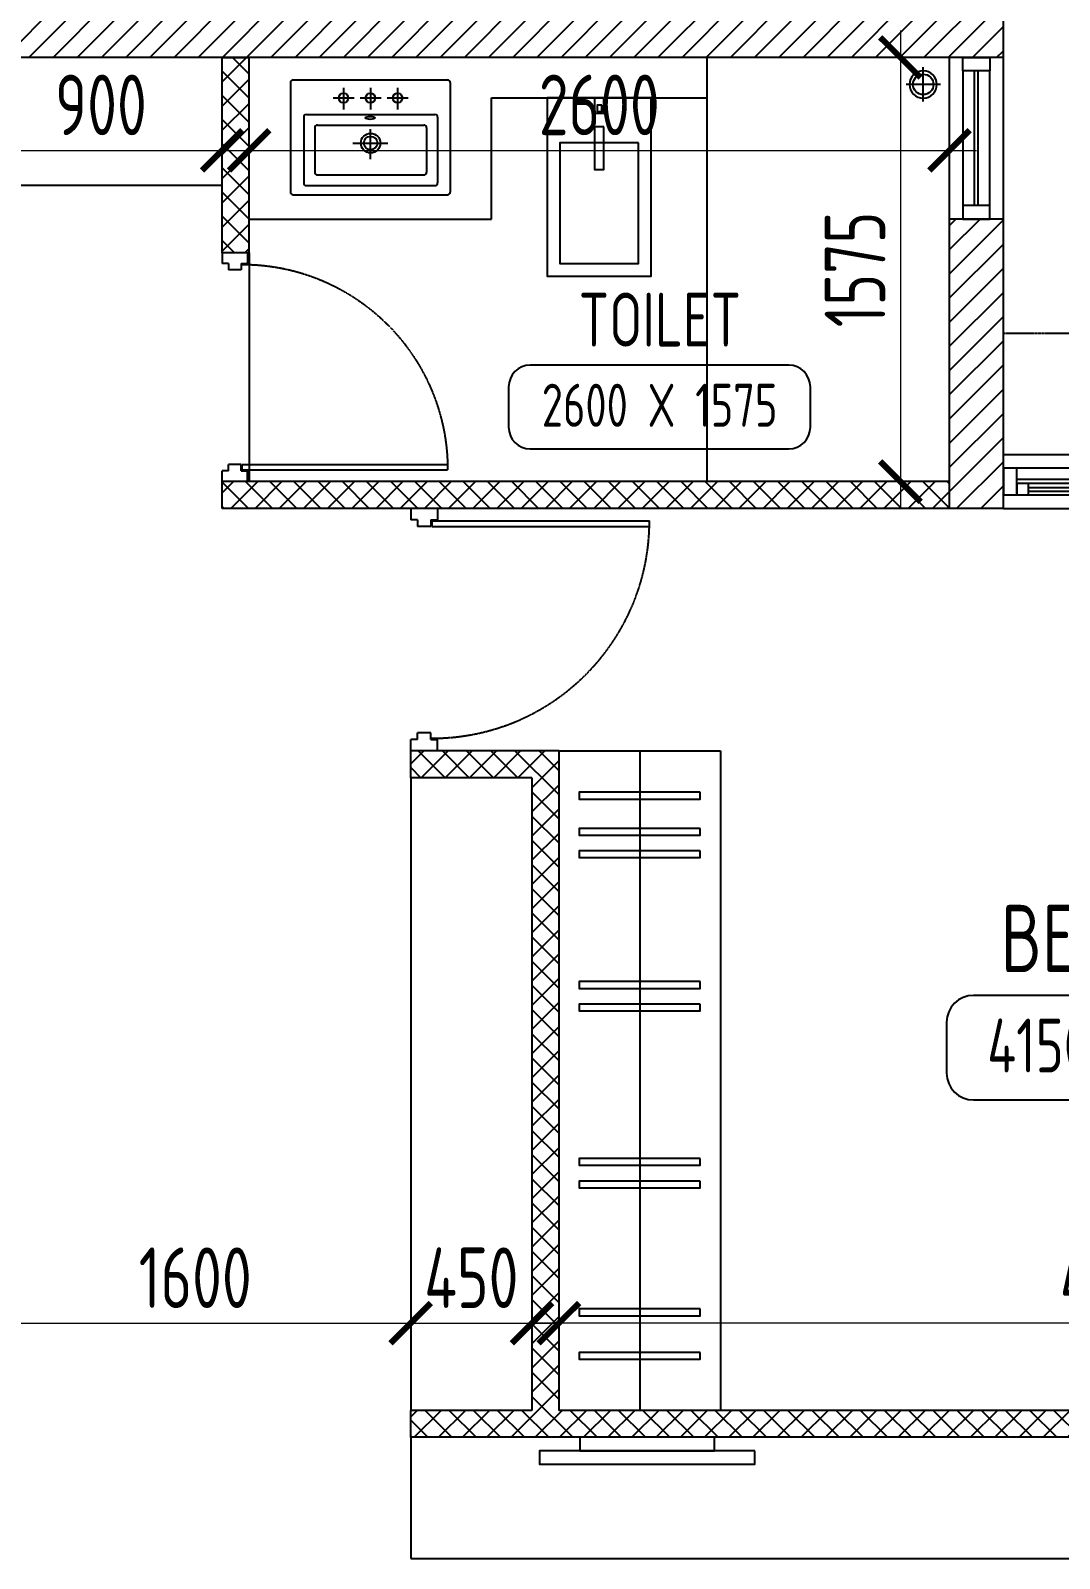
# Model space of a CAD drawing. Header units: millimetres. Extents: x -92307 to 258096, y -47434 to 112633.
# Drawn here: x 63014 to 66834, y 6350 to 12025 of the extents above; entities that cross this region are included whole.
import ezdxf
from ezdxf.enums import TextEntityAlignment as Align

# ---------------------------------------------------------------- set-up
doc = ezdxf.new("R2010")
doc.units = ezdxf.units.MM
doc.header["$LTSCALE"] = 10
doc.header["$PDMODE"] = 35
doc.header["$PDSIZE"] = 500
doc.linetypes.add('DASHED', pattern=[19.05, 12.7, -6.35])
doc.linetypes.add('HIDDEN', pattern=[9.525, 6.35, -3.175])
for name, color, linetype in [('07--DIM-1', 1, 'Continuous'), ('A--BLOCKWALL-1', 9, 'Continuous'), ('A--BLOCKWALL-2', 2, 'Continuous'), ('A--BLOCKWALL-3', 3, 'Continuous'), ('A--BLOCKWALL-HATCH', 8, 'Continuous'), ('A--CONCRETE-HID', 9, 'HIDDEN'), ('A--DOWN', 34, 'Continuous'), ('A--FURNITURE-0', 253, 'Continuous'), ('A--FURNITURE-1', 9, 'Continuous'), ('A--GLAZING-0', 181, 'Continuous'), ('A--HATCH-1', 8, 'Continuous'), ('A--SANITARY-0', 253, 'Continuous'), ('A--SPACENUMBER', 2, 'Continuous'), ('A--SPACENUMBER-1', 8, 'Continuous'), ('A--SPACEREF', 3, 'Continuous'), ('A--TILING-1', 8, 'Continuous')]:
    doc.layers.add(name, color=color, linetype=linetype)
doc.styles.add('ISO', font='isocp2.shx', dxfattribs={"width": 0.8})
doc.dimstyles.new('A-DIM-100', dxfattribs={"dimscale": 100, "dimtxt": 2.25, "dimasz": 1.5, "dimexe": 1, "dimexo": 0.5, "dimgap": 0, "dimtad": 0, "dimdec": 0, "dimzin": 12, "dimdsep": 46, "dimtxsty": 'ISO', "dimblk": 'ARCHTICK', "dimcen": 1, "dimdle": 1, "dimclrd": 8, "dimclre": 8, "dimclrt": 256, "dimadec": 0, "dimazin": 3, "dimtfac": 1, "dimtdec": 0, "dimtmove": 1, "dimatfit": 2, "dimfxl": 1, "dimtvp": 0.75, "dimtolj": 1, "dimtzin": 12, "dimlwd": 18, "dimlwe": 18, "dimarcsym": 0})
pattern_1 = [(45, (72725.64, 0), (-44.90128, 44.90128), [])]
pattern_2 = [(45, (72725.64, 0), (-44.90128, 44.90128), []), (135, (72725.64, 0), (-44.90128, -44.90128), [])]

# ---------------------------------------------------------------- blocks, each defined once
blk = doc.blocks.new('SPACE')
at = {"layer": 'A--SPACENUMBER-1'}
blk.add_lwpolyline([(-600, 0), (600, 0, 0.41421356), (700, 100), (700, 288.5, 0.41421356), (600, 388.5), (-600, 388.5, 0.41421356), (-700, 288.5), (-700, 100, 0.41421356), (-600, 0, -0.05251446)], format="xyb", dxfattribs=at)
at = {"layer": 'A--SPACENUMBER', "style": 'ISO', "width": 0.8, "flags": 4}
blk.add_attdef('01', text='', height=250, dxfattribs=at).set_placement((0.455, 202.41), align=Align.MIDDLE)
at = {"layer": 'A--SPACEREF', "style": 'ISO', "width": 0.8, "flags": 4}
blk.add_attdef('S', text='', height=300, dxfattribs=at).set_placement((1.35, 474.975), align=Align.CENTER)
blk = doc.blocks.new('A$C542B73FF')
at = {"layer": 'A--FURNITURE-0'}
for points in [[(-400, 50), (400, 50), (400, 100), (-400, 100)], [(-250, 0), (250, 0), (250, 50), (-250, 50)]]:
    blk.add_lwpolyline(points, close=True, dxfattribs=at)
blk = doc.blocks.new('A$C1CBF2325')
at = {"layer": 'A--DOWN'}
for p, q in [((100, 0), (0, 0)), ((0, 0), (0, -42)), ((100, 0), (100, -42)), ((25, -42), (0, -42)), ((25, -42), (25, -67)), ((75, -42), (75, -67)), ((75, -42), (100, -42)), ((78.8, -46.2), (78.8, -67)), ((78.8, -46.2), (886, -46.2)), ((886, -67), (886, -46.2)), ((75, -67), (25, -67)), ((78.8, -67), (886, -67)), ((75, -833), (25, -833)), ((25, -858), (25, -833)), ((75, -858), (75, -833)), ((25, -858), (0, -858)), ((0, -900), (0, -858)), ((100, -900), (0, -900)), ((75, -858), (100, -858)), ((100, -900), (100, -858))]:
    blk.add_line(p, q, dxfattribs=at)
at = {"layer": 'A--DOWN', "color": 8, "linetype": 'DASHED', "ltscale": 0.005}
blk.add_arc((78.8, -46.2), 807.5, 269.7319, 358.5291, dxfattribs=at)
blk = doc.blocks.new('A$C68464E93')
at = {"layer": 'A--BLOCKWALL-1'}
for p, q in [((600, 200), (0, 200)), ((600, 0), (0, 0))]:
    blk.add_line(p, q, dxfattribs=at)
at = {"layer": 'A--DOWN'}
for p, q in [((50, 150), (550, 150)), ((550, 50), (50, 50))]:
    blk.add_line(p, q, dxfattribs=at)
for points in [[(50, 50), (50, 150), (0, 150), (0, 50), (50, 50)], [(550, 50), (550, 150), (600, 150), (600, 50), (550, 50)]]:
    blk.add_lwpolyline(points, dxfattribs=at)
at = {"layer": 'A--GLAZING-0'}
for p, q in [((550, 107), (50, 107)), ((550, 93), (50, 93))]:
    blk.add_line(p, q, dxfattribs=at)
blk = doc.blocks.new('A$C613641B0')
at = {"layer": 'A--BLOCKWALL-1'}
for p, q in [((0, 0), (-1800, 0)), ((0, -200), (-1800, -200))]:
    blk.add_line(p, q, dxfattribs=at)
at = {"layer": 'A--DOWN'}
for p, q in [((-50, -50), (-1750, -50)), ((-1750, -92.7), (-93, -92.7)), ((-1750, -107.3), (-50, -107.3)), ((-1750, -150), (-50, -150))]:
    blk.add_line(p, q, dxfattribs=at)
for points in [[(-1750, -50), (-1750, -150), (-1800, -150), (-1800, -50)], [(-934, -50), (-934, -92.7), (-891, -92.7), (-891, -50)], [(-93, -50), (-93, -92.7), (-50, -92.7), (-50, -50)], [(-50, -50), (-50, -150), (0, -150), (0, -50)], [(-1750, -107.3), (-1750, -150), (-1707, -150), (-1707, -107.3)], [(-934, -107.3), (-934, -150), (-891, -150), (-891, -107.3)]]:
    blk.add_lwpolyline(points, close=True, dxfattribs=at)
at = {"layer": 'A--GLAZING-0'}
for p, q in [((-93, -64.4), (-891, -64.4)), ((-93, -78.4), (-891, -78.4)), ((-934, -121.6), (-1707, -121.6)), ((-934, -135.6), (-1707, -135.6))]:
    blk.add_line(p, q, dxfattribs=at)
blk = doc.blocks.new('A$C76363F86-flat-10')
at = {"layer": 'A--SANITARY-0'}
for points in [[(0, -0.1932), (0, 0.1932), (-0.6627, 0.1932), (-0.6627, -0.1932)], [(-0.1667, -0.1461), (-0.1667, 0.1461), (-0.6157, 0.1461), (-0.6157, -0.1461)], [(-0.108, -0.0173), (-0.108, 0.0173), (-0.2664, 0.0173), (-0.2664, -0.0173)], [(0, -0.0173), (0, 0.0173), (-0.0567, 0.0173), (-0.0567, -0.0173)], [(-0.0269, -0.0093), (-0.0269, 0.0081), (-0.0504, 0.0081), (-0.0504, -0.0093)]]:
    blk.add_lwpolyline(points, close=True, dxfattribs=at)
blk = doc.blocks.new('A$C302618AE')
at = {"layer": 'A--SANITARY-0'}
for p, q in [((-286.6, 0), (286.6, 0)), ((-296.6, -10), (-296.6, -416.5)), ((-99.5, -30), (-99.5, -110.2)), ((0.5, -30), (0.5, -110.2)), ((101.1, -30), (101.1, -110.2)), ((296.6, -10), (296.6, -416.5)), ((-60.1, -67.5), (-138, -67.5)), ((40, -67.5), (-37.9, -67.5)), ((140.5, -67.5), (62.6, -67.5)), ((-247.4, -138.5), (-247.4, -382.6)), ((-237.4, -128.5), (240, -128.5)), ((-196.4, -167.7), (198.9, -167.7)), ((250, -138.5), (250, -382.6)), ((-206.4, -177.7), (-206.4, -343.3)), ((-0.1, -182.6), (-0.1, -294.6)), ((208.9, -177.7), (208.9, -343.3)), ((65.1, -236), (-64.9, -236)), ((-237.4, -392.6), (240, -392.6)), ((-196.4, -353.3), (198.9, -353.3)), ((-286.6, -426.5), (286.6, -426.5))]:
    blk.add_line(p, q, dxfattribs=at)
for centre, radius in [((-99.5, -67.5), 17.8), ((0.5, -67.5), 17.8), ((101.1, -67.5), 17.8), ((1.1, -234.9), 36.3), ((1.1, -234.7), 25)]:
    blk.add_circle(centre, radius, dxfattribs=at)
for centre, start, end in [((-286.6, -10), 90, 180), ((286.6, -10), 0, 90), ((-237.4, -138.5), 90, 180), ((-196.4, -177.7), 90, 180), ((198.9, -177.7), 0, 90), ((240, -138.5), 0, 90), ((-237.4, -382.6), 180, 270), ((-196.4, -343.3), 180, 270), ((198.9, -343.3), 270, 0), ((240, -382.6), 270, 0), ((-286.6, -416.5), 180, 270), ((286.6, -416.5), 270, 0)]:
    blk.add_arc(centre, 10, start, end, dxfattribs=at)
blk.add_ellipse((-0.1, -141.1), major_axis=(17.6, 0), ratio=0.318204, dxfattribs=at)
blk = doc.blocks.new('A$C704305AF')
at = {"layer": 'A--SANITARY-0'}
for p, q in [((0, 0.0635), (0, -0.0635)), ((0.0635, 0), (-0.0635, 0))]:
    blk.add_line(p, q, dxfattribs=at)
for major_axis, start_param, end_param in [((0, 0.0508), 3.141593, 9.424778), ((0, 0.0381), 6.283185307145827, 12.56637061432541)]:
    blk.add_ellipse((0, 0), major_axis=major_axis, ratio=1, start_param=start_param, end_param=end_param, dxfattribs=at)
blk = doc.blocks.new('_ArchTick')
at = {"color": 0, "const_width": 0.15}
blk.add_lwpolyline([(-0.5, -0.5), (0.5, 0.5)], dxfattribs=at)
blk = doc.blocks.new('*D63')
at = {"layer": '07--DIM-1', "color": 8, "lineweight": 18}
for p, q in [((64975.6, 6950), (64975.6, 7323.9)), ((69125.6, 6950), (69125.6, 7323.9)), ((69225.6, 7223.9), (64875.6, 7223.9))]:
    blk.add_line(p, q, dxfattribs=at)
at = {"layer": 'Defpoints', "color": 0}
for p in [(64975.6, 7223.9), (64975.6, 6900), (69125.6, 6900)]:
    blk.add_point(p, dxfattribs=at)
at = {"layer": '07--DIM-1', "color": 8, "lineweight": 18, "xscale": 150, "yscale": 150, "zscale": 150, "rotation": 180}
blk.add_blockref('_ArchTick', (64975.6, 7223.9), dxfattribs=at)
at = {"layer": '07--DIM-1', "color": 8, "lineweight": 18, "xscale": 150, "yscale": 150, "zscale": 150}
blk.add_blockref('_ArchTick', (69125.6, 7223.9), dxfattribs=at)
at = {"layer": '07--DIM-1', "insert": (67050.6, 7392.6), "char_height": 225, "attachment_point": 5, "style": 'ISO'}
blk.add_mtext('\\A1;4150', dxfattribs=at)
blk = doc.blocks.new('*D65')
at = {"layer": '07--DIM-1', "color": 8, "lineweight": 18}
for p, q in [((62825.6, 6950), (62825.6, 7323.9)), ((64425.6, 6950), (64425.6, 7323.9)), ((62725.6, 7223.9), (64525.6, 7223.9))]:
    blk.add_line(p, q, dxfattribs=at)
at = {"layer": 'Defpoints', "color": 0}
for p in [(64425.6, 7223.9), (62825.6, 6900), (64425.6, 6900)]:
    blk.add_point(p, dxfattribs=at)
at = {"layer": '07--DIM-1', "color": 8, "lineweight": 18, "xscale": 150, "yscale": 150, "zscale": 150, "rotation": 180}
blk.add_blockref('_ArchTick', (62825.6, 7223.9), dxfattribs=at)
at = {"layer": '07--DIM-1', "color": 8, "lineweight": 18, "xscale": 150, "yscale": 150, "zscale": 150}
blk.add_blockref('_ArchTick', (64425.6, 7223.9), dxfattribs=at)
at = {"layer": '07--DIM-1', "insert": (63625.6, 7392.6), "char_height": 225, "attachment_point": 5, "style": 'ISO'}
blk.add_mtext('\\A1;1600', dxfattribs=at)
blk = doc.blocks.new('*D80')
at = {"layer": '07--DIM-1', "color": 8, "lineweight": 18}
for p, q in [((62825.6, 11875), (62825.6, 11480.1)), ((63725.6, 11875), (63725.6, 11480.1)), ((62725.6, 11580.1), (63825.6, 11580.1))]:
    blk.add_line(p, q, dxfattribs=at)
at = {"layer": 'Defpoints', "color": 0}
for p in [(62825.6, 11925), (63725.6, 11925), (63725.6, 11580.1)]:
    blk.add_point(p, dxfattribs=at)
at = {"layer": '07--DIM-1', "color": 8, "lineweight": 18, "xscale": 150, "yscale": 150, "zscale": 150, "rotation": 180}
blk.add_blockref('_ArchTick', (62825.6, 11580.1), dxfattribs=at)
at = {"layer": '07--DIM-1', "color": 8, "lineweight": 18, "xscale": 150, "yscale": 150, "zscale": 150}
blk.add_blockref('_ArchTick', (63725.6, 11580.1), dxfattribs=at)
at = {"layer": '07--DIM-1', "insert": (63275.6, 11748.9), "char_height": 225, "attachment_point": 5, "style": 'ISO'}
blk.add_mtext('\\A1;900', dxfattribs=at)
blk = doc.blocks.new('*D81')
at = {"layer": '07--DIM-1', "color": 8, "lineweight": 18}
for p, q in [((63825.6, 11875), (63825.6, 11480.1)), ((66425.6, 11875), (66425.6, 11480.1)), ((63725.6, 11580.1), (66525.6, 11580.1))]:
    blk.add_line(p, q, dxfattribs=at)
at = {"layer": 'Defpoints', "color": 0}
for p in [(63825.6, 11925), (66425.6, 11925), (66425.6, 11580.1)]:
    blk.add_point(p, dxfattribs=at)
at = {"layer": '07--DIM-1', "color": 8, "lineweight": 18, "xscale": 150, "yscale": 150, "zscale": 150, "rotation": 180}
blk.add_blockref('_ArchTick', (63825.6, 11580.1), dxfattribs=at)
at = {"layer": '07--DIM-1', "color": 8, "lineweight": 18, "xscale": 150, "yscale": 150, "zscale": 150}
blk.add_blockref('_ArchTick', (66425.6, 11580.1), dxfattribs=at)
at = {"layer": '07--DIM-1', "insert": (65125.6, 11748.9), "char_height": 225, "attachment_point": 5, "style": 'ISO'}
blk.add_mtext('\\A1;2600', dxfattribs=at)
blk = doc.blocks.new('*D82')
at = {"layer": '07--DIM-1', "color": 8, "lineweight": 18}
for p, q in [((66243.6, 12025), (66243.6, 10250)), ((66375.6, 11925), (66143.6, 11925)), ((66375.6, 10350), (66143.6, 10350))]:
    blk.add_line(p, q, dxfattribs=at)
at = {"layer": 'Defpoints', "color": 0}
for p in [(66425.6, 11925), (66243.6, 10350), (66425.6, 10350)]:
    blk.add_point(p, dxfattribs=at)
at = {"layer": '07--DIM-1', "color": 8, "lineweight": 18, "xscale": 150, "yscale": 150, "zscale": 150}
for p, rotation in [((66243.6, 11925), 90), ((66243.6, 10350), 270)]:
    blk.add_blockref('_ArchTick', p, dxfattribs=dict(at, rotation=rotation))
at = {"layer": '07--DIM-1', "insert": (66074.8, 11137.5), "char_height": 225, "attachment_point": 5, "rotation": 90, "style": 'ISO'}
blk.add_mtext('\\A1;1575', dxfattribs=at)
blk = doc.blocks.new('*D84')
at = {"layer": '07--DIM-1', "color": 8, "lineweight": 18}
for p, q in [((64425.6, 6950), (64425.6, 7323.9)), ((64875.6, 6950), (64875.6, 7323.9)), ((64325.6, 7223.9), (64975.6, 7223.9))]:
    blk.add_line(p, q, dxfattribs=at)
at = {"layer": 'Defpoints', "color": 0}
for p in [(64875.6, 7223.9), (64425.6, 6900), (64875.6, 6900)]:
    blk.add_point(p, dxfattribs=at)
at = {"layer": '07--DIM-1', "color": 8, "lineweight": 18, "xscale": 150, "yscale": 150, "zscale": 150, "rotation": 180}
blk.add_blockref('_ArchTick', (64425.6, 7223.9), dxfattribs=at)
at = {"layer": '07--DIM-1', "color": 8, "lineweight": 18, "xscale": 150, "yscale": 150, "zscale": 150}
blk.add_blockref('_ArchTick', (64875.6, 7223.9), dxfattribs=at)
at = {"layer": '07--DIM-1', "insert": (64650.6, 7392.6), "char_height": 225, "attachment_point": 5, "style": 'ISO'}
blk.add_mtext('\\A1;450', dxfattribs=at)

msp = doc.modelspace()

# ---------------------------------------------------------------- hatches: boundary and pattern name
at = {"layer": 'A--BLOCKWALL-HATCH'}
h = msp.add_hatch(dxfattribs=at)
h.set_pattern_fill('ANSI37', color=256, scale=20, style=0)
h.set_pattern_definition(pattern_2)
h.paths.add_polyline_path([(63725.6, 11925), (63825.6, 11925), (63825.6, 11200), (63725.6, 11200)])
h = msp.add_hatch(dxfattribs=at)
h.set_pattern_fill('ANSI37', color=256, scale=20, style=0)
h.set_pattern_definition(pattern_2)
h.paths.add_polyline_path([(66425.6, 10250), (63725.6, 10250), (63725.6, 10350), (66425.6, 10350)])
h = msp.add_hatch(dxfattribs=at)
h.set_pattern_fill('ANSI37', color=256, scale=20, style=0)
h.set_pattern_definition(pattern_2)
h.paths.add_polyline_path([(64875.6, 8125), (64875.6, 8025), (64875.6, 6900), (64425.6, 6900), (64425.6, 6800), (69125.6, 6800), (69125.6, 6900), (64975.6, 6900), (64975.6, 9350), (64425.6, 9350), (64425.6, 9250), (64875.6, 9250)])
at = {"layer": 'A--HATCH-1'}
h = msp.add_hatch(dxfattribs=at)
h.set_pattern_fill('ANSI31', color=256, scale=20, style=0)
h.set_pattern_definition(pattern_1)
h.paths.add_polyline_path([(66625.6, 11925), (66625.6, 12725), (66425.6, 12725), (66425.6, 12125), (65625.6, 12125), (65625.6, 13100), (65425.6, 13100), (65425.6, 12125), (62725.6, 12125), (62725.6, 11925)])
h = msp.add_hatch(dxfattribs=at)
h.set_pattern_fill('ANSI31', color=256, scale=20, style=0)
h.set_pattern_definition(pattern_1)
h.paths.add_polyline_path([(66625.6, 11325), (66425.6, 11325), (66425.6, 10250), (66625.6, 10250)])

# ---------------------------------------------------------------- linework, layer by layer
at = {"layer": 'A--BLOCKWALL-2'}
for p, q in [((63725.6, 11200), (63725.6, 11925)), ((63725.6, 11925), (63825.6, 11925)), ((63825.6, 11200), (63825.6, 11925)), ((63825.6, 11200), (63725.6, 11200)), ((63725.6, 10250), (63725.6, 10350)), ((66425.6, 10350), (63725.6, 10350)), ((66425.6, 10250), (66425.6, 10350)), ((66425.6, 10250), (63725.6, 10250)), ((64425.6, 9250), (64425.6, 9350)), ((64975.6, 9350), (64425.6, 9350)), ((64975.6, 9350), (64975.6, 6900)), ((64875.6, 9250), (64425.6, 9250)), ((64875.6, 9250), (64875.6, 8125)), ((64875.6, 8125), (64875.6, 8025)), ((64875.6, 8025), (64875.6, 6900)), ((64425.6, 6800), (64425.6, 6900)), ((64875.6, 6900), (64425.6, 6900)), ((69125.6, 6900), (64975.6, 6900)), ((69125.6, 6800), (64425.6, 6800))]:
    msp.add_line(p, q, dxfattribs=at)
at = {"layer": 'A--BLOCKWALL-3'}
for p, q in [((66625.6, 11925), (66625.6, 12725)), ((66625.6, 11925), (62725.6, 11925)), ((66425.6, 10250), (66425.6, 11325)), ((66625.6, 11325), (66425.6, 11325)), ((66625.6, 10250), (66625.6, 11325)), ((66625.6, 10250), (66425.6, 10250))]:
    msp.add_line(p, q, dxfattribs=at)
at = {"layer": 'A--CONCRETE-HID', "ltscale": 0.01}
msp.add_line((68425.6, 10900), (66625.6, 10900), dxfattribs=at)
at = {"layer": 'A--FURNITURE-0'}
for p, q in [((64425.6, 9250), (64425.6, 6900)), ((64425.6, 6800), (64425.6, 6350)), ((64425.6, 6350), (67025.6, 6350))]:
    msp.add_line(p, q, dxfattribs=at)
at = {"layer": 'A--FURNITURE-1'}
for p, q in [((64975.6, 9350), (65575.6, 9350)), ((65275.6, 9350), (65275.6, 6900)), ((65575.6, 9350), (65575.6, 6900))]:
    msp.add_line(p, q, dxfattribs=at)
for points in [[(65500.6, 9195.6), (65050.6, 9195.6), (65050.6, 9170.6), (65500.6, 9170.6), (65500.6, 9195.6)], [(65500.6, 9061.8), (65050.6, 9061.8), (65050.6, 9036.8), (65500.6, 9036.8), (65500.6, 9061.8)], [(65500.6, 8978), (65050.6, 8978), (65050.6, 8953), (65500.6, 8953), (65500.6, 8978)], [(65500.6, 8492.4), (65050.6, 8492.4), (65050.6, 8467.4), (65500.6, 8467.4), (65500.6, 8492.4)], [(65500.6, 8408.6), (65050.6, 8408.6), (65050.6, 8383.6), (65500.6, 8383.6), (65500.6, 8408.6)], [(65500.6, 7835.3), (65050.6, 7835.3), (65050.6, 7810.3), (65500.6, 7810.3), (65500.6, 7835.3)], [(65500.6, 7751.5), (65050.6, 7751.5), (65050.6, 7726.5), (65500.6, 7726.5), (65500.6, 7751.5)], [(65500.6, 7276.6), (65050.6, 7276.6), (65050.6, 7251.6), (65500.6, 7251.6), (65500.6, 7276.6)], [(65500.6, 7115.5), (65050.6, 7115.5), (65050.6, 7090.5), (65500.6, 7090.5), (65500.6, 7115.5)]]:
    msp.add_lwpolyline(points, dxfattribs=at)
at = {"layer": 'A--TILING-1'}
for p, q in [((65525.6, 10350), (65525.6, 11925)), ((64725.6, 11325), (64725.6, 11775)), ((64725.6, 11775), (65525.6, 11775)), ((63725.6, 11450), (62825.6, 11450)), ((63825.6, 11325), (64725.6, 11325)), ((63825.6, 11200), (63825.6, 10350))]:
    msp.add_line(p, q, dxfattribs=at)

# ---------------------------------------------------------------- block references
at = {"layer": 'A--DOWN', "extrusion": (0, 0, -1), "zscale": -1, "rotation": 270}
msp.add_blockref('A$C68464E93', (-66625.6, 11925), dxfattribs=at)
at = {"layer": 'A--DOWN', "xscale": -0.9444444444379769, "yscale": 0.9444444444443835, "zscale": 0.9444444444443835, "rotation": 180}
msp.add_blockref('A$C1CBF2325', (63725.6, 10350), dxfattribs=at)
at = {"layer": 'A--DOWN', "rotation": 180}
msp.add_blockref('A$C613641B0', (66625.6, 10250), dxfattribs=at)
at = {"layer": 'A--DOWN', "extrusion": (0, 0, -1), "xscale": -1, "zscale": -1}
msp.add_blockref('A$C1CBF2325', (-64425.6, 10250), dxfattribs=at)
at = {"layer": 'A--FURNITURE-0', "rotation": 180.000000000004}
msp.add_blockref('A$C542B73FF', (65303.6, 6800), dxfattribs=at)
at = {"layer": 'A--SANITARY-0', "xscale": 1000, "yscale": 1000, "zscale": 1000}
for name, p, rotation in [('A$C704305AF', (66328.3, 11825), 270), ('A$C76363F86-flat-10', (65125.6, 11775), 90)]:
    msp.add_blockref(name, p, dxfattribs=dict(at, rotation=rotation))
at = {"layer": 'A--SANITARY-0', "ltscale": 19}
msp.add_blockref('A$C302618AE', (64275.6, 11841.8), dxfattribs=at)
at = {"layer": 'A--SPACEREF'}
ref = msp.add_blockref('SPACE', (65349.1, 10471.3), dxfattribs=dict(at, xscale=0.8000000000029104, yscale=0.8, zscale=0.8))
ref.add_attrib('01', '2600 X 1575', dxfattribs={"layer": 'A--SPACENUMBER', "height": 160, "style": 'ISO', "width": 0.8, "flags": 4}).set_placement((65349.7, 10633.2), align=Align.MIDDLE)
ref.add_attrib('S', 'TOILET', dxfattribs={"height": 200, "style": 'ISO', "width": 0.8, "flags": 4}).set_placement((65350.4, 10851.3), align=Align.CENTER)
ref = msp.add_blockref('SPACE', (67115.2, 8052.9), dxfattribs=at)
ref.add_attrib('01', '4150 X 3350', dxfattribs={"layer": 'A--SPACENUMBER', "height": 200, "style": 'ISO', "width": 0.8, "flags": 4}).set_placement((67115.9, 8255.4), align=Align.MIDDLE)
ref.add_attrib('S', 'BED - 01', dxfattribs={"height": 250, "style": 'ISO', "width": 0.8, "flags": 4}).set_placement((67116.8, 8527.9), align=Align.CENTER)

# ---------------------------------------------------------------- dimensions: what is measured, and where the dimension line sits
at = {"layer": '07--DIM-1'}
for p1, p2, distance, picture, middle in [((66425.6, 11925), (66425.6, 10350), -182.1, '*D82', (66074.8, 11137.5)), ((63825.6, 11925), (66425.6, 11925), -344.9, '*D81', (65125.6, 11748.9)), ((62825.6, 6900), (64425.6, 6900), 323.9, '*D65', (63625.6, 7392.6)), ((64425.6, 6900), (64875.6, 6900), 323.9, '*D84', (64650.6, 7392.6))]:
    dim = msp.add_aligned_dim(p1=p1, p2=p2, distance=distance, dimstyle='A-DIM-100', dxfattribs=at)
    dim.commit()
    dim.dimension.update_dxf_attribs({"geometry": picture, "text_midpoint": middle})
for base, p1, p2, picture, middle in [((63725.6, 11580.1), (62825.6, 11925), (63725.6, 11925), '*D80', (63275.6, 11748.9)), ((64975.6, 7223.9), (69125.6, 6900), (64975.6, 6900), '*D63', (67050.6, 7392.6))]:
    dim = msp.add_linear_dim(base=base, p1=p1, p2=p2, dimstyle='A-DIM-100', dxfattribs=at)
    dim.commit()
    dim.dimension.update_dxf_attribs({"geometry": picture, "text_midpoint": middle})

doc.saveas('drawing.dxf')
